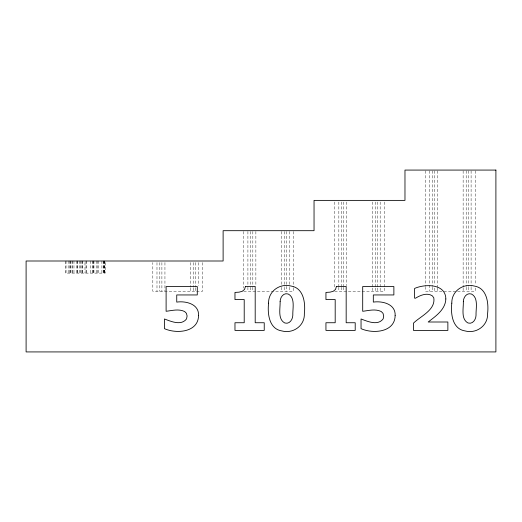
<?xml version="1.0" encoding="UTF-8"?>
<svg xmlns="http://www.w3.org/2000/svg" width="522" height="522" viewBox="0 0 522 522"><rect width="100%" height="100%" fill="white"/><g stroke="black" fill="none" stroke-linecap="round" stroke-linejoin="round"><path stroke-width="0.39" stroke-dasharray="2.61 1.96" d="M243.748 291.309L293.41 291.309L293.41 288.079M334.674 291.309L384.336 291.309L384.336 288.059M475.268 170.883L475.268 284.803M475.268 288.053L475.268 291.309L425.606 291.309L425.606 287.244M471.098 170.883L471.098 286.428M471.098 287.244L471.098 291.309M468.26 170.883L468.26 286.428M468.26 287.244L468.26 291.309M466.185 170.883L466.185 286.428M466.185 287.244L466.185 291.309M463.138 170.883L463.138 287.244M463.138 288.053L463.138 291.309M437.73 170.883L437.73 287.244M437.73 288.053L437.73 291.309M434.689 170.883L434.689 284.803M434.689 288.053L434.689 291.309M432.607 170.883L432.607 286.428M432.607 287.244L432.607 291.309M429.769 170.883L429.769 291.309M425.606 170.883L425.606 286.428M384.336 202.007L384.336 287.25M380.173 202.007L380.173 287.25M380.173 288.059L380.173 291.309M377.334 202.007L377.334 287.25M377.334 288.059L377.334 291.309M375.253 202.007L375.253 287.25M375.253 288.059L375.253 291.309M372.212 202.007L372.212 287.25M372.212 288.059L372.212 291.309M346.804 202.007L346.804 285.625M343.757 202.007L343.757 286.441M343.757 287.25L343.757 291.309M341.682 202.007L341.682 286.441M341.682 287.25L341.682 291.309M338.843 202.007L338.843 286.441M338.843 287.25L338.843 291.309M334.674 202.007L334.674 288.059M293.41 231.5L293.41 287.27M289.24 231.5L289.24 286.461M289.24 287.27L289.24 291.309M286.402 231.5L286.402 291.309M284.327 231.5L284.327 286.461M284.327 287.27L284.327 291.309M281.28 231.5L281.28 286.461M281.28 287.27L281.28 291.309M255.871 231.5L255.871 285.651M252.831 231.5L252.831 286.461M252.831 287.27L252.831 291.309M250.749 231.5L250.749 286.461M250.749 287.27L250.749 291.309M247.911 231.5L247.911 286.461M247.911 287.27L247.911 291.309M243.748 231.5L243.748 288.079M202.477 262.592L202.477 291.309L152.815 291.309L152.815 262.592M198.314 262.592L198.314 285.723M195.476 262.592L195.476 287.322M195.476 288.118L195.476 291.309M193.401 262.592L193.401 287.322M193.401 288.118L193.401 291.309M190.354 262.592L190.354 287.322M190.354 288.118L190.354 291.309M164.945 262.592L164.945 291.309M161.898 262.592L161.898 291.309M159.823 262.592L159.823 291.309M156.985 262.592L156.985 291.309M105.19 262.618L105.19 273.123L65.491 273.123L65.491 261M104.824 261L104.824 273.123M104.472 261L104.472 273.123M104.074 261L104.074 273.123M103.5 261L103.5 273.123M103.206 261L103.206 273.123M101.901 261L101.901 273.123M98.195 261L98.195 273.123M97.523 261L97.523 273.123M96.185 261L96.185 273.123M93.947 261L93.947 273.123M93.301 261L93.301 273.123M93.02 261L93.033 273.123M92.329 261L92.329 273.123M90.502 261L90.508 273.123M86.717 261L86.717 273.123M86.013 261L86.013 273.123M84.982 262.618L84.982 273.123M82.659 261L82.659 273.123M82.58 261L82.58 273.123M81.138 261L81.138 273.123M80.577 261L80.577 273.123M79.285 261L79.285 273.123M77.465 261L77.465 273.123M77.347 261L77.347 273.123M76.754 261L76.754 273.123M73.974 261L73.974 273.123M72.382 261L72.382 273.123M72.029 261L72.029 273.123M70.47 261L70.47 273.123M70.379 261L70.379 273.123M69.335 261L69.335 273.123M68.154 261L68.154 273.123M66.04 261L66.04 273.123"/><path stroke-width="0.78" d="M268.582 303.158C267.375 313.624 269.026 329.03 281.913 330.941C293.194 333.982 304.835 325.669 304.352 313.709C305.572 303.289 303.843 288.04 291.1 286.049C279.877 283.035 268.21 291.237 268.582 303.158M451.811 303.158C450.597 313.624 452.248 329.03 465.141 330.941C476.423 333.982 488.063 325.669 487.581 313.709C488.801 303.289 487.072 288.04 474.322 286.049C463.099 283.035 451.439 291.237 451.811 303.158M280.118 301.67C280.36 308.352 277.515 319.19 284.81 322.994C289.606 324.475 292.738 319.431 292.816 315.216C292.555 308.587 295.491 297.69 288.151 293.984C283.381 292.509 280.131 297.396 280.118 301.67M463.34 301.67C463.588 308.352 460.737 319.19 468.038 322.994C472.834 324.475 475.966 319.431 476.038 315.216C475.777 308.587 478.72 297.69 471.379 293.984C466.609 292.509 463.36 297.396 463.34 301.67M198.549 315.556C198.301 332.468 176.397 334.041 164.456 328.658L164.456 318.975C170.877 321.356 181.297 326.067 186.582 318.857L187.098 315.94L186.406 313.304L184.625 311.523C178.733 308.659 172.201 310.564 166.107 311.288L166.107 286.558L197.283 286.558L197.283 294.95L176.736 294.95L176.736 302.101C185.917 300.77 199.189 304.045 198.549 315.556M395.141 315.556C394.886 332.468 372.989 334.041 361.048 328.658L361.048 318.975C367.462 321.356 377.889 326.067 383.174 318.857L383.69 315.94L382.998 313.304L381.217 311.523C375.318 308.659 368.793 310.564 362.699 311.288L362.699 286.558L393.875 286.558L393.875 294.95L373.321 294.95L373.321 302.101C382.502 300.77 395.78 304.045 395.141 315.556M445.84 298.956C445.462 309.539 435.766 316.136 428.177 322.002L447.869 322.002L447.869 330.393L413.457 330.393L413.457 323.151C420.628 316.097 435.726 310.003 433.789 297.821L432.34 295.85C427.029 292.346 420.373 295.23 415.545 298.186L414.605 298.186L414.605 288.444C424.856 283.857 445.671 283.42 445.84 298.956M245.451 286.441L244.57 289.384L242.273 291.296L239.03 292.163L234.972 292.418L234.972 299.569L244.211 299.569L244.211 322.74L234.972 322.74L234.972 330.393L264.236 330.393L264.236 322.74L255.193 322.74L255.193 286.441L245.451 286.441M336.429 286.441L335.542 289.384L333.245 291.296L330.008 292.163L325.943 292.418L325.943 299.569L335.189 299.569L335.189 322.74L325.943 322.74L325.943 330.393L355.208 330.393L355.208 322.74L346.171 322.74L346.171 286.441L336.429 286.441M495.9 170.074L404.974 170.074L404.974 200.383L314.042 200.383L314.042 230.691L223.116 230.691L223.116 261L26.1 261L26.1 351.926L495.9 351.926L495.9 170.074"/></g></svg>
